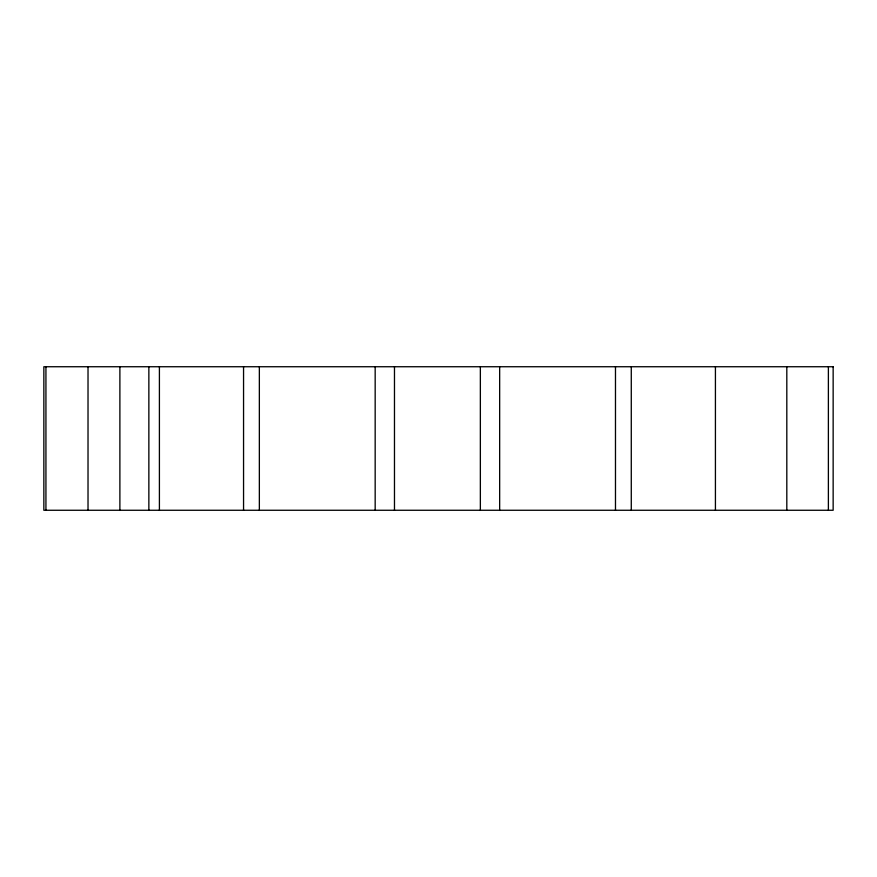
<?xml version="1.0" encoding="UTF-8"?>
<svg xmlns="http://www.w3.org/2000/svg" width="877" height="877" viewBox="0 0 877 877"><rect width="100%" height="100%" fill="white"/><g stroke="black" fill="none" stroke-linecap="round" stroke-linejoin="round"><path stroke-width="1.32" d="M828.381 366.739L828.381 510.261M786.812 366.739L786.812 510.261M715.424 366.739L715.424 510.261M631.276 366.739L631.276 510.261M615.479 366.739L615.479 510.261M499.66 366.739L499.66 510.261M480.355 366.739L480.355 510.261M394.475 366.739L394.475 510.261M375.17 366.739L375.17 510.261M259.351 366.739L259.351 510.261M243.554 366.739L243.554 510.261M159.406 366.739L159.406 510.261M148.86 366.739L148.86 510.261M119.886 366.739L119.886 510.261M88.018 366.739L88.018 510.261M45.933 366.739L45.933 510.261M833.15 366.739L43.85 366.739L43.85 510.261L833.15 510.261L833.15 366.739"/></g></svg>
